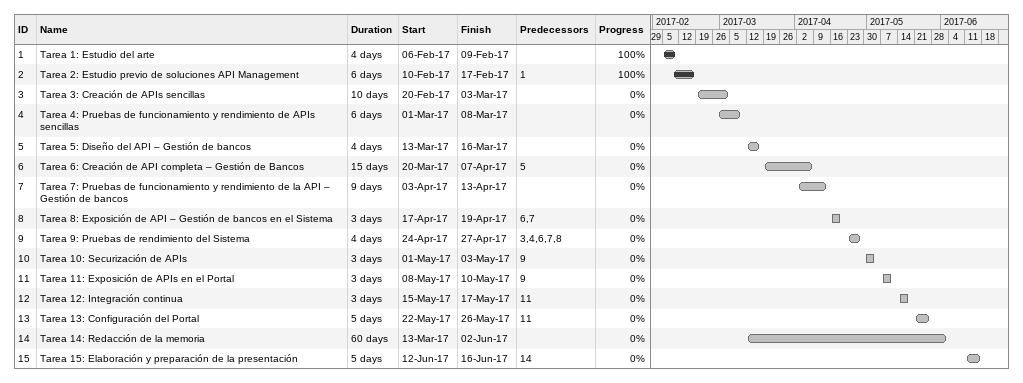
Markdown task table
| ID | Task | Duration | Start | Finish | Predecessors | % complete |
|---|---|---|---|---|---|---|
| 1 | Tarea 1: Estudio del arte | 4d | 2017-02-06 | 2017-02-09 |  | 100 |
| 2 | Tarea 2: Estudio previo de soluciones API Management | 6d | 2017-02-10 | 2017-02-17 | 1 | 100 |
| 3 | Tarea 3: Creación de APIs sencillas | 10d | 2017-02-20 | 2017-03-03 |  | 0 |
| 4 | Tarea 4: Pruebas de funcionamiento y rendimiento de APIs sencillas | 6d | 2017-03-01 | 2017-03-08 |  | 0 |
| 5 | Tarea 5: Diseño del API – Gestión de bancos | 4d | 2017-03-13 | 2017-03-16 |  | 0 |
| 6 | Tarea 6: Creación de API completa – Gestión de Bancos | 15d | 2017-03-20 | 2017-04-07 | 5 | 0 |
| 7 | Tarea 7: Pruebas de funcionamiento y rendimiento de la API – Gestión de bancos | 9d | 2017-04-03 | 2017-04-13 |  | 0 |
| 8 | Tarea 8: Exposición de API – Gestión de bancos en el Sistema | 3d | 2017-04-17 | 2017-04-19 | 6, 7 | 0 |
| 9 | Tarea 9: Pruebas de rendimiento del Sistema | 4d | 2017-04-24 | 2017-04-27 | 3, 4, 6, 7, 8 | 0 |
| 10 | Tarea 10: Securización de APIs | 3d | 2017-05-01 | 2017-05-03 | 9 | 0 |
| 11 | Tarea 11: Exposición de APIs en el Portal | 3d | 2017-05-08 | 2017-05-10 | 9 | 0 |
| 12 | Tarea 12: Integración continua | 3d | 2017-05-15 | 2017-05-17 | 11 | 0 |
| 13 | Tarea 13: Configuración del Portal | 5d | 2017-05-22 | 2017-05-26 | 11 | 0 |
| 14 | Tarea 14: Redacción de la memoria | 60d | 2017-03-13 | 2017-06-02 |  | 0 |
| 15 | Tarea 15: Elaboración y preparación de la presentación | 5d | 2017-06-12 | 2017-06-16 | 14 | 0 |
